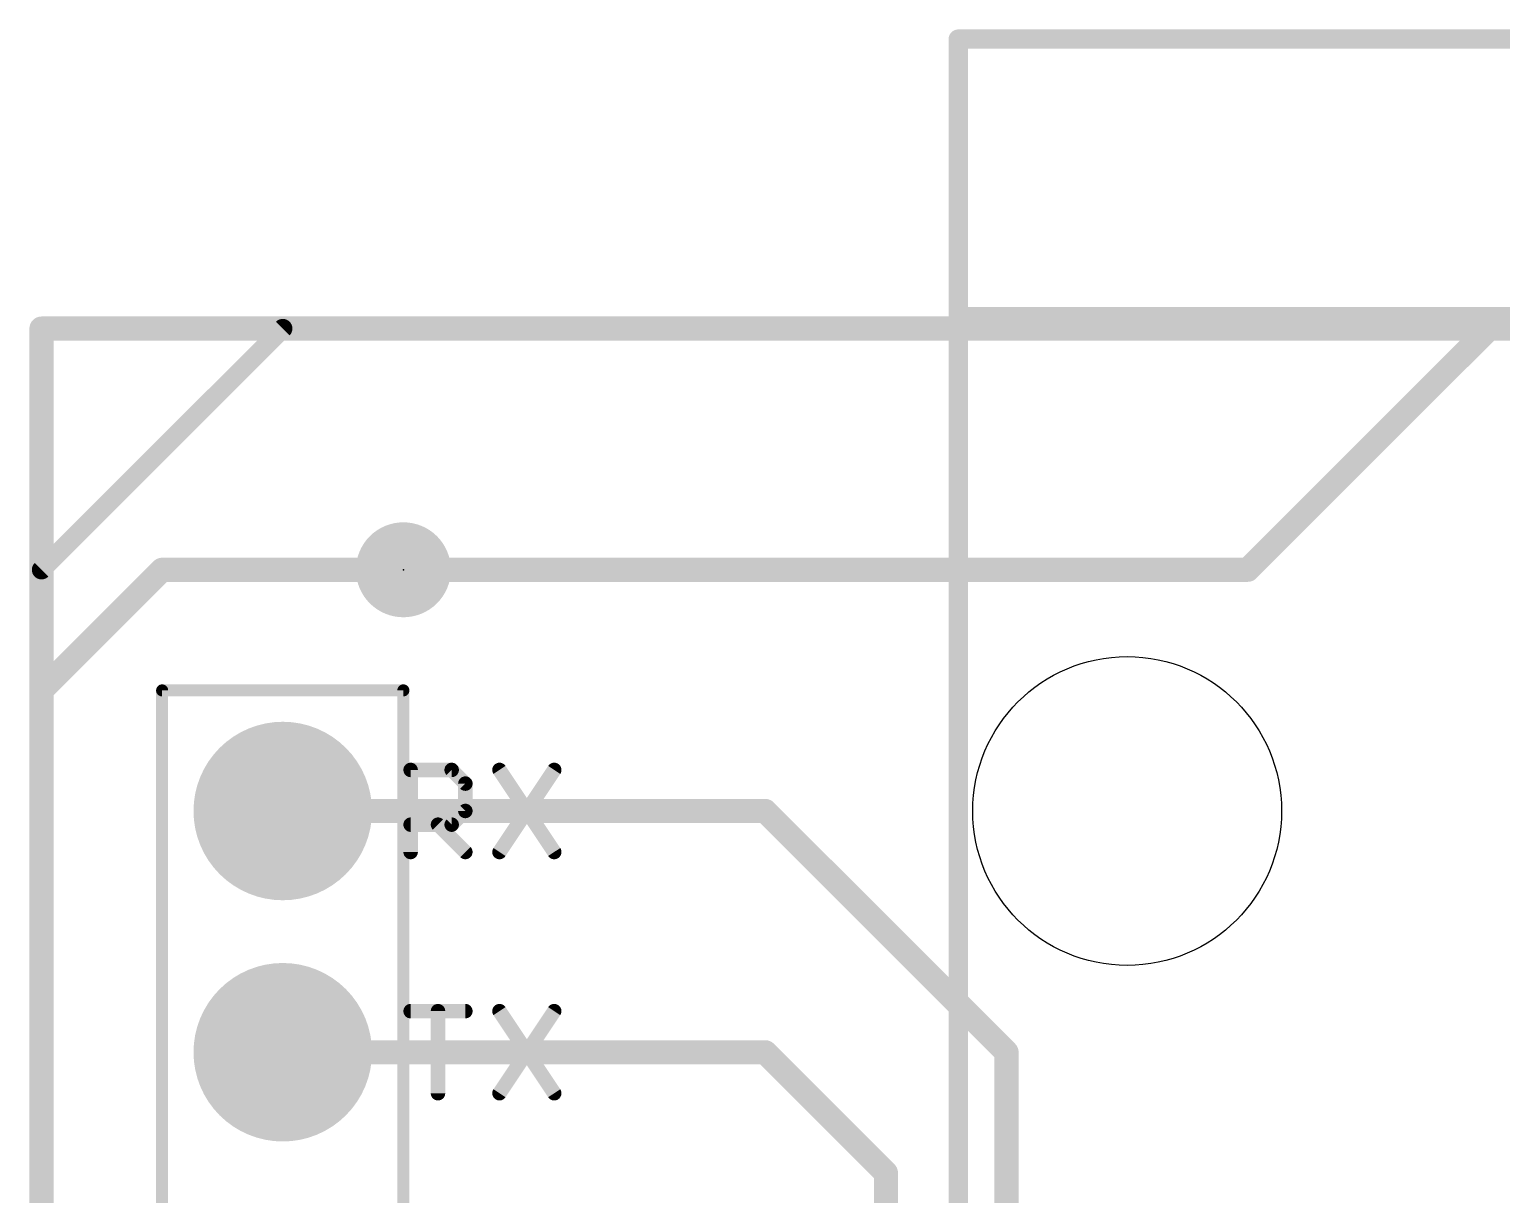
# Model space of a CAD drawing. Extents: x -29 to 78, y -28 to 63.
# Drawn here: x -0.13 to 15.37, y 50.57 to 62.84 of the extents above; entities that cross this region are included whole.
import ezdxf

# ---------------------------------------------------------------- set-up
doc = ezdxf.new("R2010")
doc.units = 0
for name, color, linetype in [('1', 12, 'CONTINUOUS'), ('16', 132, 'CONTINUOUS'), ('17', 110, 'CONTINUOUS'), ('20', 53, 'CONTINUOUS'), ('21', 41, 'CONTINUOUS'), ('23', 53, 'CONTINUOUS'), ('51', 53, 'CONTINUOUS')]:
    doc.layers.add(name, color=color, linetype=linetype)

# ---------------------------------------------------------------- blocks, each defined once
blk = doc.blocks.new('PIE')
at = {"const_width": 0.5}
blk.add_lwpolyline([(0, -0.25, 1), (0, 0.25, 1), (0, -0.25)], format="xyb", dxfattribs=at)
blk = doc.blocks.new('ROUNDP')
at = {"const_width": 0.5}
blk.add_lwpolyline([(0, -0.25, 1), (0, 0.25, 1), (0, -0.25)], format="xyb", dxfattribs=at)

msp = doc.modelspace()

# ---------------------------------------------------------------- linework, layer by layer
at = {"layer": '1', "const_width": 0.254}
for points in [[(0, 0), (0, 59.69)], [(0, 59.69), (53.34, 59.69)]]:
    msp.add_lwpolyline(points, dxfattribs=at)
at = {"layer": '1', "const_width": 0.127}
for points in [[(0.0635, 59.69, 1), (-0.0635, 59.69)], [(0, 59.7535, 1), (0, 59.6265)]]:
    msp.add_lwpolyline(points, format="xyb", dxfattribs=at)
at = {"layer": '16', "const_width": 0.254}
for points in [[(0, 0), (0, 59.69)], [(0, 59.69), (53.34, 59.69)], [(2.54, 54.61), (7.62, 54.61)], [(7.62, 54.61), (10.16, 52.07)], [(2.54, 52.07), (7.62, 52.07)], [(7.62, 52.07), (8.89, 50.8)], [(10.16, 52.07), (10.16, 6.35)], [(8.89, 50.8), (8.89, 8.89)]]:
    msp.add_lwpolyline(points, dxfattribs=at)
at = {"layer": '16', "const_width": 0.127}
for points in [[(0.0635, 59.69, 1), (-0.0635, 59.69)], [(0, 59.7535, 1), (0, 59.6265)], [(2.54, 54.6735, 1), (2.54, 54.5465)], [(7.6649, 54.6549, 1), (7.5751, 54.5651)], [(7.62, 54.5465, 1), (7.62, 54.6735)], [(2.54, 52.1335, 1), (2.54, 52.0065)], [(7.6649, 52.1149, 1), (7.5751, 52.0251)], [(7.62, 52.0065, 1), (7.62, 52.1335)], [(10.2235, 52.07, 1), (10.0965, 52.07)], [(10.1151, 52.0251, 1), (10.2049, 52.1149)], [(8.9535, 50.8, 1), (8.8265, 50.8)], [(8.8451, 50.7551, 1), (8.9349, 50.8449)]]:
    msp.add_lwpolyline(points, format="xyb", dxfattribs=at)
at = {"layer": '20', "const_width": 0.2032}
for points in [[(0, 57.15), (2.54, 59.69)], [(2.54, 59.69), (50.8, 59.69)], [(0, 57.15), (0, 2.54)]]:
    msp.add_lwpolyline(points, dxfattribs=at)
at = {"layer": '20', "const_width": 0.1016}
for points in [[(2.54, 59.7408, 1), (2.54, 59.6392)], [(2.5759, 59.6541, 1), (2.5041, 59.7259)], [(0.0508, 57.15, 1), (-0.0508, 57.15)], [(-0.0359, 57.1859, 1), (0.0359, 57.1141)]]:
    msp.add_lwpolyline(points, format="xyb", dxfattribs=at)
at = {"layer": '20'}
msp.add_circle((11.43, 54.61), 1.6256, dxfattribs=at)
at = {"layer": '21'}
for points, const_width in [([(9.652, 59.817), (9.652, 44.196)], 0.2032), ([(9.652, 59.817), (23.368, 59.817)], 0.2032), ([(3.8862, 54.1782), (3.8862, 55.0425)], 0.1524), ([(3.8862, 55.0425), (4.3184, 55.0425)], 0.1524), ([(4.3184, 55.0425), (4.4624, 54.8985)], 0.1524), ([(4.8217, 55.0425), (5.3979, 54.1782)], 0.1524), ([(5.3979, 55.0425), (4.8217, 54.1782)], 0.1524), ([(4.4624, 54.8985), (4.4624, 54.6104)], 0.1524), ([(4.4624, 54.6104), (4.3184, 54.4663)], 0.1524), ([(4.3184, 54.4663), (3.8862, 54.4663)], 0.1524), ([(4.1743, 54.4663), (4.4624, 54.1782)], 0.1524), ([(3.8862, 52.5025), (4.4624, 52.5025)], 0.1524), ([(4.1743, 51.6382), (4.1743, 52.5025)], 0.1524), ([(4.8217, 52.5025), (5.3979, 51.6382)], 0.1524), ([(5.3979, 52.5025), (4.8217, 51.6382)], 0.1524)]:
    msp.add_lwpolyline(points, dxfattribs=dict(at, const_width=const_width))
for points, const_width in [([(9.7028, 59.817, 1), (9.6012, 59.817)], 0.1016), ([(9.652, 59.8678, 1), (9.652, 59.7662)], 0.1016), ([(3.9243, 55.0425, 1), (3.8481, 55.0425)], 0.0762), ([(3.8862, 55.0806, 1), (3.8862, 55.0044)], 0.0762), ([(4.3453, 55.0695, 1), (4.2914, 55.0156)], 0.0762), ([(4.3184, 55.0044, 1), (4.3184, 55.0806)], 0.0762), ([(4.8534, 55.0637, 1), (4.79, 55.0214)], 0.0762), ([(5.4296, 55.0214, 1), (5.3662, 55.0637)], 0.0762), ([(4.5005, 54.8985, 1), (4.4243, 54.8985)], 0.0762), ([(4.4355, 54.8715, 1), (4.4894, 54.9254)], 0.0762), ([(4.4243, 54.6104, 1), (4.5005, 54.6104)], 0.0762), ([(4.4894, 54.5834, 1), (4.4355, 54.6373)], 0.0762), ([(3.8862, 54.5044, 1), (3.8862, 54.4282)], 0.0762), ([(4.2013, 54.4933, 1), (4.1474, 54.4394)], 0.0762), ([(4.2914, 54.4933, 1), (4.3453, 54.4394)], 0.0762), ([(4.3184, 54.4282, 1), (4.3184, 54.5044)], 0.0762), ([(3.8481, 54.1782, 1), (3.9243, 54.1782)], 0.0762), ([(4.4355, 54.1513, 1), (4.4894, 54.2051)], 0.0762), ([(4.79, 54.1993, 1), (4.8534, 54.1571)], 0.0762), ([(5.3662, 54.1571, 1), (5.4296, 54.1993)], 0.0762), ([(3.8862, 52.5406, 1), (3.8862, 52.4644)], 0.0762), ([(4.2124, 52.5025, 1), (4.1362, 52.5025)], 0.0762), ([(4.4624, 52.4644, 1), (4.4624, 52.5406)], 0.0762), ([(4.8534, 52.5237, 1), (4.79, 52.4814)], 0.0762), ([(5.4296, 52.4814, 1), (5.3662, 52.5237)], 0.0762), ([(4.1362, 51.6382, 1), (4.2124, 51.6382)], 0.0762), ([(4.79, 51.6593, 1), (4.8534, 51.6171)], 0.0762), ([(5.3662, 51.6171, 1), (5.4296, 51.6593)], 0.0762)]:
    msp.add_lwpolyline(points, format="xyb", dxfattribs=dict(at, const_width=const_width))
at = {"layer": '23'}
msp.add_point((3.81, 57.15), dxfattribs=at)
at = {"layer": '51'}
for points, const_width in [([(23.368, 62.738), (9.652, 62.738)], 0.2032), ([(9.652, 62.738), (9.652, 59.817)], 0.2032), ([(15.24, 59.69), (12.7, 57.15)], 0.254), ([(48.26, 59.69), (15.24, 59.69)], 0.254), ([(1.27, 57.15), (0, 55.88)], 0.254), ([(12.7, 57.15), (1.27, 57.15)], 0.254), ([(0, 55.88), (0, 2.54)], 0.254), ([(1.27, 55.88), (3.81, 55.88)], 0.127), ([(1.27, 35.56), (1.27, 55.88)], 0.127), ([(3.81, 55.88), (3.81, 35.56)], 0.127)]:
    msp.add_lwpolyline(points, dxfattribs=dict(at, const_width=const_width))
for points, const_width in [([(9.652, 62.7888, 1), (9.652, 62.6872)], 0.1016), ([(9.7028, 62.738, 1), (9.6012, 62.738)], 0.1016), ([(9.6012, 59.817, 1), (9.7028, 59.817)], 0.1016), ([(15.24, 59.7535, 1), (15.24, 59.6265)], 0.127), ([(15.2849, 59.6451, 1), (15.1951, 59.7349)], 0.127), ([(1.27, 57.2135, 1), (1.27, 57.0865)], 0.127), ([(1.3149, 57.1051, 1), (1.2251, 57.1949)], 0.127), ([(12.6551, 57.1949, 1), (12.7449, 57.1051)], 0.127), ([(12.7, 57.0865, 1), (12.7, 57.2135)], 0.127), ([(0.0635, 55.88, 1), (-0.0635, 55.88)], 0.127), ([(-0.0449, 55.9249, 1), (0.0449, 55.8351)], 0.127), ([(1.27, 55.9118, 1), (1.27, 55.8483)], 0.0635), ([(1.3017, 55.88, 1), (1.2383, 55.88)], 0.0635), ([(3.8418, 55.88, 1), (3.7782, 55.88)], 0.0635), ([(3.81, 55.8483, 1), (3.81, 55.9118)], 0.0635)]:
    msp.add_lwpolyline(points, format="xyb", dxfattribs=dict(at, const_width=const_width))

# ---------------------------------------------------------------- block references
at = {"layer": '1'}
msp.add_blockref('PIE', (3.81, 57.15), dxfattribs=at)
at = {"layer": '17', "xscale": 1.8796, "yscale": 1.8796, "rotation": 90}
for p in [(2.54, 54.61), (2.54, 54.61), (2.54, 52.07), (2.54, 52.07)]:
    msp.add_blockref('ROUNDP', p, dxfattribs=at)

doc.saveas('drawing.dxf')
